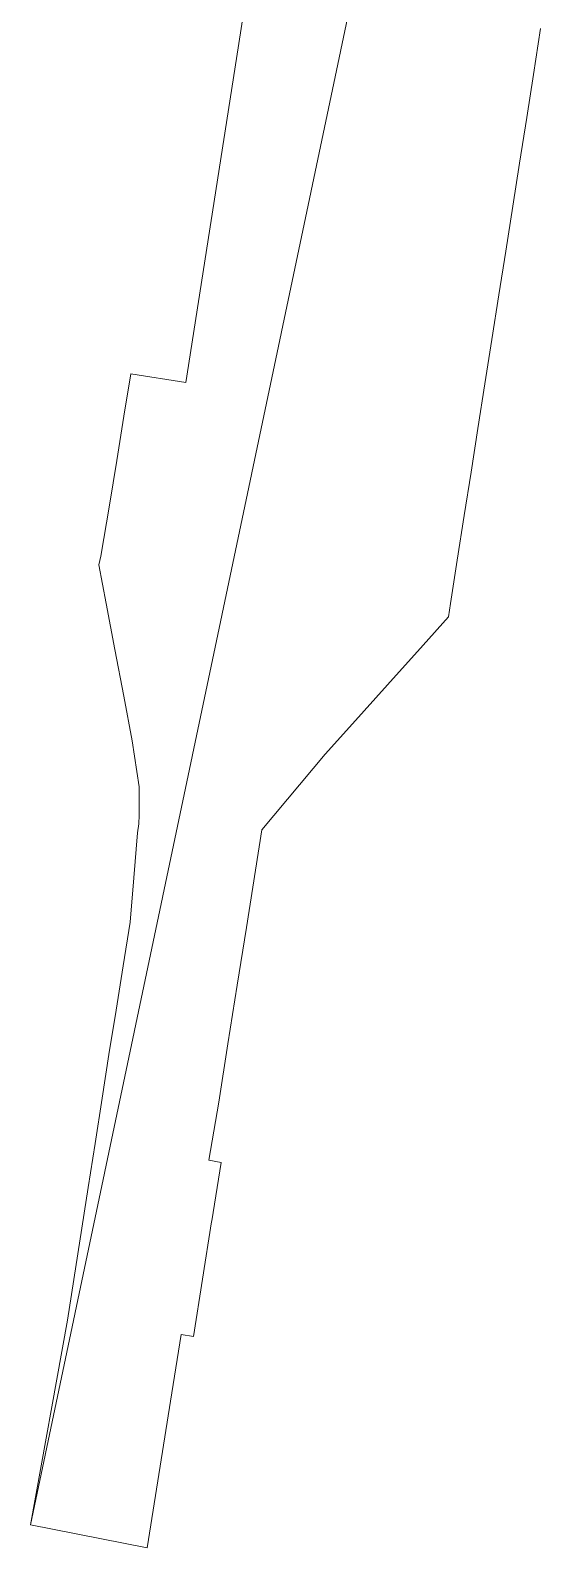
# Model space of a CAD drawing. Header units: metres. Extents: x 305785 to 306400, y 6187575 to 6188605.
# Drawn here: x 305785 to 305958, y 6187575 to 6188090 of the extents above; entities that cross this region are included whole.
import ezdxf

# ---------------------------------------------------------------- set-up
doc = ezdxf.new("R2010")
doc.units = ezdxf.units.M
doc.layers.add('Cadastre Land Parcels_SP_EXT', color=9, linetype='Continuous', lineweight=5)

msp = doc.modelspace()

# ---------------------------------------------------------------- linework, layer by layer
at = {"layer": 'Cadastre Land Parcels_SP_EXT', "linetype": 'Continuous'}
for points in [[(305874.39, 6188205.38), (305854.94, 6188080.23), (305837.74, 6187970.26), (305819.12, 6187973.17), (305816.76, 6187958.78), (305814.32, 6187943.73), (305811.81, 6187928.6), (305808.92, 6187911.26), (305808.26, 6187908.41), (305810.76, 6187895.27), (305813.71, 6187879.65), (305816.72, 6187863.8), (305819.56, 6187848.59), (305821.94, 6187833.05), (305821.9, 6187823.4), (305821.8, 6187820.47), (305821.37, 6187817.35), (305820.12, 6187802.09), (305818.85, 6187787.06), (305816.53, 6187772.21), (305814.14, 6187757.22), (305811.69, 6187742.1), (305809.42, 6187727.31), (305806.94, 6187711.91), (305804.59, 6187696.94), (305797.56, 6187651.94), (305785, 6187582.47), (305945.18, 6188344.13)], [(305945.18, 6188344.13), (305785, 6187582.47), (305824.65, 6187574.72), (305832.97, 6187627.24), (305836.19, 6187647.09), (305840.33, 6187646.36), (305846.52, 6187685.36), (305846.56, 6187685.64), (305849.73, 6187705.51), (305845.62, 6187706.23), (305848.95, 6187726), (305852.03, 6187745.7), (305855.18, 6187765.63), (305858.31, 6187785.27), (305863.52, 6187818.37), (305885.08, 6187844.09), (305894.31, 6187854.4), (305906.17, 6187867.64), (305918.25, 6187881.05), (305926.87, 6187890.67), (305927.58, 6187895.2), (305929.88, 6187909.9), (305932.26, 6187925.07), (305934.59, 6187939.8), (305936.91, 6187954.65), (305939.27, 6187969.82), (305941.65, 6187984.82), (305944, 6188000.03), (305946.33, 6188014.87), (305948.7, 6188030.13), (305951, 6188044.73), (305953.45, 6188060.2), (305955.7, 6188074.8), (305958.17, 6188090.39)]]:
    msp.add_lwpolyline(points, dxfattribs=at)

doc.saveas('drawing.dxf')
